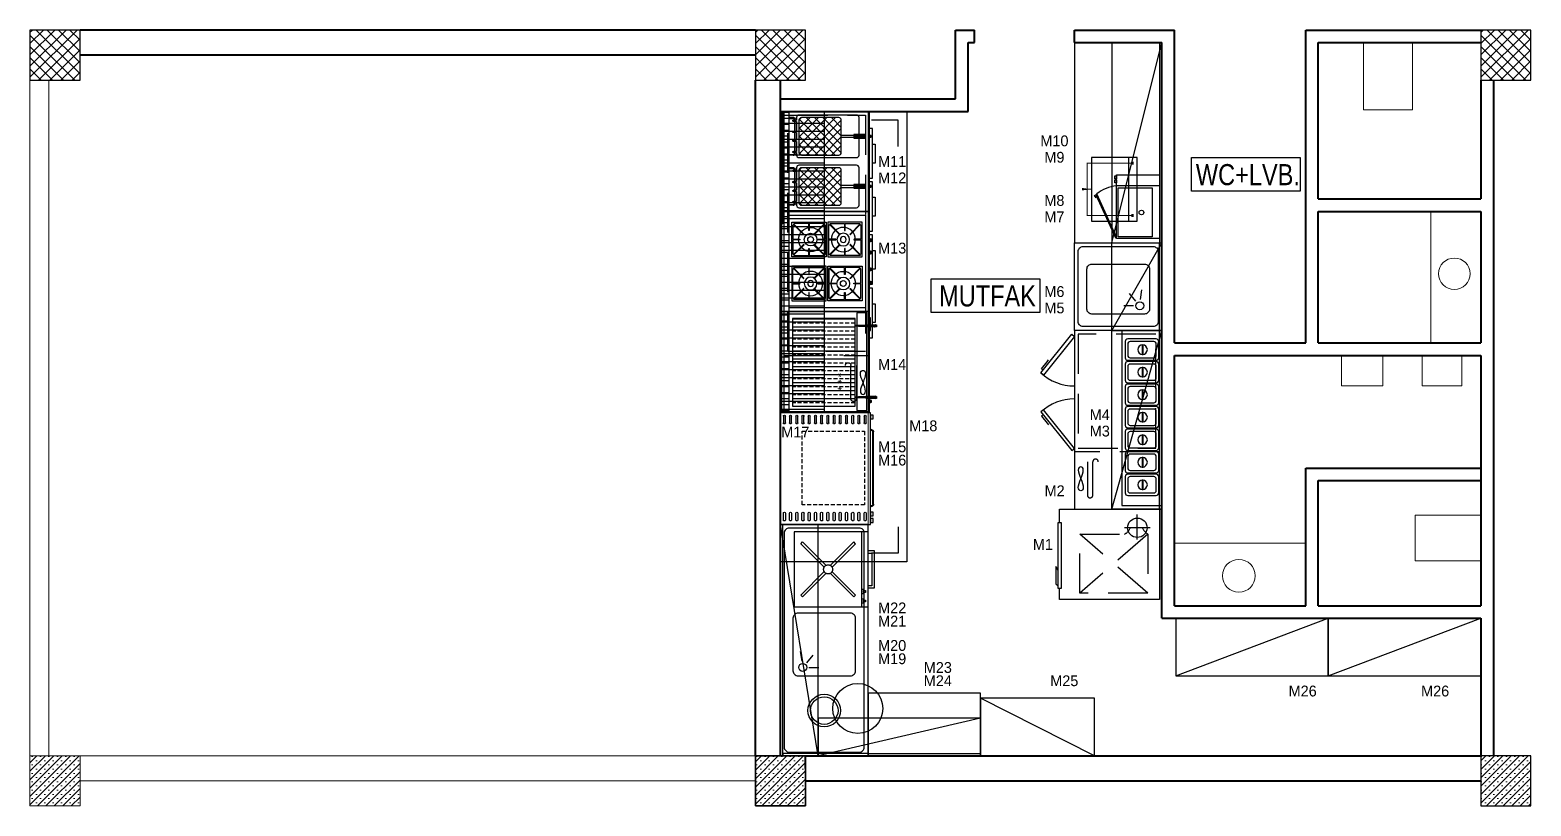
# Model space of a CAD drawing. Header units: centimetres. Extents: x 180681 to 251970, y -264496 to -145462.
# Drawn here: x 250470 to 251670, y -264496 to -263876 of the extents above; entities that cross this region are included whole.
import ezdxf
from ezdxf.enums import TextEntityAlignment as Align

# ---------------------------------------------------------------- set-up
doc = ezdxf.new("R2010")
doc.units = ezdxf.units.CM
doc.header["$LTSCALE"] = 2.5
doc.linetypes.add('DASHED', pattern=[19.05, 12.7, -6.35])
doc.linetypes.add('HIDDENX2', pattern=[19.05, 12.7, -6.35])
for name, color, linetype, lineweight in [('A-50-olcu_dis', 252, 'Continuous', 20), ('duvar', 6, 'Continuous', 40), ('kolon', 2, 'Continuous', 30), ('tarama1', 252, 'Continuous', 5)]:
    doc.layers.add(name, color=color, linetype=linetype, lineweight=lineweight)
for name, color, linetype in [('CIHAZ', 2, 'Continuous'), ('S2000-002 Çizgi', 7, 'Continuous'), ('SKTÜRK-002 Çizgi', 7, 'Continuous')]:
    doc.layers.add(name, color=color, linetype=linetype)
doc.styles.add('b-arial', font='arial.ttf', dxfattribs={"width": 0.8})
doc.styles.get("Standard").update_dxf_attribs({"font": 'calibri.ttf'})
doc.styles.add('TAKSİM', font='GOTHIC.TTF', dxfattribs={"height": 20})
pattern_1 = [(45, (168238.4793, -236329.935), (-3.36759605, 3.36759605), []), (45, (168241.847, -236329.935), (-3.36759605, 3.36759605), [0, -4.7625])]

# ---------------------------------------------------------------- blocks, each defined once
blk = doc.blocks.new('A$C01E77913')
at = {"layer": 'SKTÜRK-002 Çizgi'}
for points in [[(2, 26.8), (15, 26.8, -0.414214), (17, 24.8), (17, 2, -0.414214), (15, 0), (2, 0, -0.414214), (0, 2), (0, 24.8, -0.414214)], [(4, 24.8), (13, 24.8, -0.414214), (15, 22.8), (15, 4, -0.414214), (13, 2), (4, 2, -0.414214), (2, 4), (2, 22.8, -0.414214)]]:
    blk.add_lwpolyline(points, format="xyb", close=True, dxfattribs=at)
blk.add_lwpolyline([(4.7, 14.3), (12.2, 14.3), (12.2, 13.5), (4.7, 13.5)], close=True, dxfattribs=at)
blk.add_circle((8.5, 13.9), 3.82, dxfattribs=at)
blk = doc.blocks.new('A$C36F84142')
at = {"layer": 'SKTÜRK-002 Çizgi'}
blk.add_lwpolyline([(140, 32), (0, 32), (0, 0), (140, 0)], close=True, dxfattribs=at)
at = {"layer": 'SKTÜRK-002 Çizgi', "xscale": -1}
for p in [(23.9, 2.6), (41.9, 2.6), (59.9, 2.6), (77.9, 2.6), (95.9, 2.6), (113.9, 2.6), (131.9, 2.6)]:
    blk.add_blockref('A$C01E77913', p, dxfattribs=at)
blk = doc.blocks.new('A$C521B02A0')
at = {"layer": 'SKTÜRK-002 Çizgi'}
blk.add_line((6.6, 10), (10.6, 10), dxfattribs=at)
for points in [[(0, 64), (0, 10), (60, 10), (60, 64)], [(0, 64), (0, 5), (60, 5), (60, 64)], [(3, 10), (6.6, 10), (6.6, 8.5), (3, 8.5)], [(4, 8.5), (5.4, 8.5), (5.4, 7.1), (4, 7.1)], [(10.6, 10), (14.3, 10), (14.3, 8.5), (10.6, 8.5)], [(11.6, 8.5), (13.1, 8.5), (13.1, 7.1), (11.6, 7.1)], [(45, 0), (15, 0), (15, 5), (45, 5)], [(43, 2), (17, 2), (17, 5), (43, 5)]]:
    blk.add_lwpolyline(points, close=True, dxfattribs=at)
at = {"layer": 'SKTÜRK-002 Çizgi', "linetype": 'DASHED'}
for points in [[(8.1, 57.4), (9.5, 58.8)], [(8.1, 57.4), (26.8, 38.7)], [(9.5, 58.8), (28.2, 40.1)], [(31.9, 40.2), (50.5, 58.8)], [(33.3, 38.8), (51.9, 57.4)], [(50.5, 58.8), (51.9, 57.4)], [(26.7, 35.1), (8.1, 16.4)], [(28.1, 33.6), (9.5, 15)], [(31.8, 33.7), (50.5, 15)], [(33.2, 35.2), (51.9, 16.4)], [(9.5, 15), (8.1, 16.4)], [(50.5, 15), (51.9, 16.4)]]:
    blk.add_lwpolyline(points, dxfattribs=at)
blk.add_circle((30, 36.9), 3.63, dxfattribs=at)
blk = doc.blocks.new('A$C604B7618')
at = {"layer": 'SKTÜRK-002 Çizgi'}
blk.add_lwpolyline([(0, 30.6), (30.6, 30.6), (30.6, 0), (0, 0), (0, 30.6)], dxfattribs=at)
blk.add_lwpolyline([(15.5, 29.5), (15.5, 23.4, -0.414214), (15.3, 23.2), (15.2, 23.2, -0.414214), (15, 23.4), (15, 29.5), (2.7, 29.5, 0.668179), (2.3, 28.6), (10.8, 20.1, -0.810443), (10.4, 19.8), (1.6, 28.6, 0.668179), (1, 28.4), (1, 15.5), (7.1, 15.5, -0.414214), (7.3, 15.3), (7.3, 15.2, -0.414214), (7.1, 15), (1, 15), (1, 2.7, 0.668179), (1.9, 2.3), (10.4, 10.8, -0.810443), (10.8, 10.4), (2, 1.6, 0.668179), (2.2, 1), (15, 1), (15, 7.1, -0.414214), (15.2, 7.3), (15.3, 7.3, -0.414214), (15.5, 7.1), (15.5, 1), (27.9, 1, 0.668179), (28.3, 1.9), (19.8, 10.4, -0.810443), (20.2, 10.8), (29, 2, 0.668179), (29.5, 2.2), (29.5, 15), (23.4, 15, -0.414214), (23.2, 15.2), (23.2, 15.3, -0.414214), (23.4, 15.5), (29.5, 15.5), (29.5, 28.4, 0.668179), (29, 28.6), (20.2, 19.8, -0.810443), (19.8, 20.1), (28.3, 28.6, 0.668179), (27.9, 29.5)], format="xyb", close=True, dxfattribs=at)
for radius in [10.8, 5.66, 2.6]:
    blk.add_circle((15.3, 13.8), radius, dxfattribs=at)
blk = doc.blocks.new('A$C7A250C34')
at = {"layer": 'SKTÜRK-002 Çizgi'}
h = blk.add_hatch(dxfattribs=at)
h.set_pattern_fill('ANSI31', color=256, scale=1.5, angle=45, style=0)
h.set_pattern_definition([(90, (-2508.419, -6412.801), (-4.7625, 9e-16), [])])
h.paths.add_polyline_path([(0, 72.9), (0, 65.9), (80, 65.9), (80, 72.9)])
for points in [[(0, 2.9), (80, 2.9), (80, 72.9), (0, 72.9)], [(80, 65.9), (0, 65.9), (0, 72.9), (80, 72.9)], [(3, 4.9), (77, 4.9), (77, 65.9), (3, 65.9)], [(21.2, 2.9), (24.8, 2.9), (24.8, 1.5), (21.2, 1.5)], [(22.2, 1.5), (23.6, 1.5), (23.6, 0), (22.2, 0)], [(31, 2.9), (34.7, 2.9), (34.7, 1.5), (31, 1.5)], [(32, 1.5), (33.5, 1.5), (33.5, 0), (32, 0)], [(44.6, 2.9), (48.2, 2.9), (48.2, 1.5), (44.6, 1.5)], [(45.5, 1.5), (47, 1.5), (47, 0), (45.5, 0)], [(55.2, 2.9), (58.8, 2.9), (58.8, 1.5), (55.2, 1.5)], [(56.2, 1.5), (57.6, 1.5), (57.6, 0), (56.2, 0)]]:
    blk.add_lwpolyline(points, close=True, dxfattribs=at)
at = {"layer": 'SKTÜRK-002 Çizgi', "yscale": 0.8999999999996362}
for p, xscale, zscale in [((36.2, 36.4), -0.8999999999996362, 0.9), ((43.8, 36.4), 0.8999999999996362, 0.8999999999996362)]:
    blk.add_blockref('A$C604B7618', p, dxfattribs=dict(at, xscale=xscale, zscale=zscale))
at = {"layer": 'SKTÜRK-002 Çizgi', "yscale": 0.8999999999996362, "rotation": 180}
for p, xscale, zscale in [((36.2, 35.1), 0.8999999999996362, 0.8999999999996362), ((43.8, 35.1), -0.8999999999996362, 0.9)]:
    blk.add_blockref('A$C604B7618', p, dxfattribs=dict(at, xscale=xscale, zscale=zscale))
blk = doc.blocks.new('A$C133D40E0')
at = {"layer": 'SKTÜRK-002 Çizgi'}
h = blk.add_hatch(dxfattribs=at)
h.set_pattern_fill('ANSI31', color=256, scale=1.5, angle=45, style=0)
h.set_pattern_definition([(90, (-3291.7327, -4973.714), (-4.7625, 9e-16), [])])
h.paths.add_polyline_path([(80, 69.9), (80, 76.9), (0, 76.9), (0, 69.9)])
h = blk.add_hatch(dxfattribs=at)
h.set_pattern_fill('ANSI33', color=256, angle=45, style=0)
h.set_pattern_definition([(90, (-3291.733, -4973.714), (-6.35, 1e-15), []), (90, (-3288.558, -4970.539), (-6.35, 1e-15), [3.175, -1.5875])])
h.paths.add_polyline_path([(5.5, 67.2), (5.5, 17.2), (75.5, 17.2), (75.5, 67.2)])
h = blk.add_hatch(dxfattribs=at)
h.set_pattern_fill('ANSI32', color=256, style=0)
h.set_pattern_definition([(45, (-4249.5, -7757.06715), (-0.265165043, 0.265165043), []), (45, (-4249.32323, -7757.06715), (-0.265165043, 0.265165043), [])])
h.paths.add_polyline_path([(12.1, 7.9), (10.7, 7.9), (10.7, 6.9), (12.1, 6.9)])
h.paths.add_polyline_path([(12.1, 8.7), (11.8, 8.7), (11.8, 14.5), (11.7, 15.9), (11.1, 15.9), (11.1, 14.5), (11.1, 8.7), (10.8, 8.7), (10.7, 7.9), (12.1, 7.9)])
h.paths.add_polyline_path([(12.2, 4.9), (10.6, 4.9), (10.5, 0.8, 0.437405), (11.2, 0), (11.6, 0, 0.437405), (12.3, 0.8)])
h.paths.add_polyline_path([(12.1, 6.9), (10.7, 6.9), (10.6, 4.9), (12.2, 4.9)])
h.paths.add_polyline_path([(11.6, 17.2), (11.2, 17.2), (11.1, 15.9), (11.7, 15.9)])
h = blk.add_hatch(dxfattribs=at)
h.set_pattern_fill('ANSI32', color=256, style=0)
h.set_pattern_definition([(135, (4329.5, -7757.06715), (0.265165043, 0.265165043), []), (135, (4329.32322, -7757.06715), (0.265165043, 0.265165043), [])])
h.paths.add_polyline_path([(67.9, 7.9), (69.3, 7.9), (69.3, 6.9), (67.9, 6.9)])
h.paths.add_polyline_path([(67.9, 8.7), (68.2, 8.7), (68.2, 14.5), (68.3, 15.9), (68.9, 15.9), (68.9, 14.5), (68.9, 8.7), (69.2, 8.7), (69.3, 7.9), (67.9, 7.9)])
h.paths.add_polyline_path([(67.8, 4.9), (69.4, 4.9), (69.5, 0.8, -0.437405), (68.8, 0), (68.4, 0, -0.437405), (67.7, 0.8)])
h.paths.add_polyline_path([(67.9, 6.9), (69.3, 6.9), (69.4, 4.9), (67.8, 4.9)])
h.paths.add_polyline_path([(68.4, 17.2), (68.8, 17.2), (68.9, 15.9), (68.3, 15.9)])
for p, q in [((11.1, 14.5), (11.2, 17.2)), ((11.1, 8.7), (11.1, 14.5)), ((11.2, 17.2), (11.6, 17.2)), ((11.6, 17.2), (11.2, 17.2)), ((11.8, 14.5), (11.6, 17.2)), ((11.8, 8.7), (11.8, 14.5)), ((68.2, 14.5), (68.4, 17.2)), ((68.2, 8.7), (68.2, 14.5)), ((68.8, 17.2), (68.4, 17.2)), ((68.4, 17.2), (68.8, 17.2)), ((68.9, 14.5), (68.8, 17.2)), ((68.9, 8.7), (68.9, 14.5)), ((10.5, 0.8), (10.8, 8.7)), ((10.8, 8.7), (10.5, 0.8)), ((10.8, 8.7), (11.1, 8.7)), ((11.1, 8.7), (10.8, 8.7)), ((11.6, 0), (11.2, 0)), ((11.2, 0), (11.6, 0)), ((12.1, 8.7), (11.8, 8.7)), ((12.3, 0.8), (12.1, 8.7)), ((67.7, 0.8), (67.9, 8.7)), ((67.9, 8.7), (68.2, 8.7)), ((68.4, 0), (68.8, 0)), ((68.8, 0), (68.4, 0)), ((69.2, 8.7), (68.9, 8.7)), ((68.9, 8.7), (69.2, 8.7)), ((69.5, 0.8), (69.2, 8.7)), ((69.2, 8.7), (69.5, 0.8))]:
    blk.add_line(p, q, dxfattribs=at)
for points in [[(0, 6.9), (80, 6.9), (80, 76.9), (0, 76.9)], [(0, 76.9), (80, 76.9), (80, 69.9), (0, 69.9)], [(5.5, 67.2), (75.5, 67.2), (75.5, 17.2), (5.5, 17.2)], [(1, 15.9), (79, 15.9), (79, 7.9), (1, 7.9)], [(5, 6.9), (15, 6.9), (15, 4.9), (5, 4.9)], [(70.1, 6.9), (73.7, 6.9), (73.7, 5.4), (70.1, 5.4)], [(71, 5.4), (72.5, 5.4), (72.5, 4), (71, 4)]]:
    blk.add_lwpolyline(points, close=True, dxfattribs=at)
for centre, start, end in [((11.2, 0.7), 175.5008, 270), ((11.2, 0.7), 175.5008, 270), ((11.6, 0.7), 270, 4.4992), ((68.4, 0.7), 175.5008, 270), ((68.8, 0.7), 270, 4.4992), ((68.8, 0.7), 270, 4.4992)]:
    blk.add_arc(centre, 0.706, start, end, dxfattribs=at)
blk = doc.blocks.new('A$C063E11E5')
at = {"layer": 'SKTÜRK-002 Çizgi'}
h = blk.add_hatch(dxfattribs=at)
h.set_pattern_fill('ANSI31', color=256, scale=1.5, angle=45, style=0)
h.set_pattern_definition([(90, (-3458.603, -4993.7387), (-4.7625, 9e-16), [])])
h.paths.add_polyline_path([(0, 72.6), (0, 65.6), (80, 65.6), (80, 72.6)])
h = blk.add_hatch(color=256, dxfattribs=at)
h.paths.add_polyline_path([(35, 61.8), (35, 62.4), (35, 65.6), (34.4, 65.6), (34.4, 62.4, -0.414214), (33.4, 61.4), (33, 61.4), (33, 60.8), (34, 60.8, 0.414214)])
h.paths.add_polyline_path([(32, 61.4), (24, 61.4), (24, 60.8), (32, 60.8)])
h.paths.add_polyline_path([(23, 61.4), (17, 61.4), (17, 60.8), (23, 60.8)])
h.paths.add_polyline_path([(16, 61.4), (8, 61.4), (8, 60.8), (16, 60.8)])
h.paths.add_polyline_path([(5.6, 62.4), (5.6, 65.6), (5, 65.6), (5, 61.8, 0.414214), (6, 60.8), (6.6, 60.8), (7, 60.8), (7, 61.4), (6.6, 61.4, -0.414214)])
h = blk.add_hatch(color=256, dxfattribs=at)
h.paths.add_polyline_path([(75, 61.8), (75, 62.4), (75, 65.6), (74.4, 65.6), (74.4, 62.4, -0.414214), (73.4, 61.4), (73, 61.4), (73, 60.8), (74, 60.8, 0.414214)])
h.paths.add_polyline_path([(72, 61.4), (64, 61.4), (64, 60.8), (72, 60.8)])
h.paths.add_polyline_path([(63, 61.4), (57, 61.4), (57, 60.8), (63, 60.8)])
h.paths.add_polyline_path([(56, 61.4), (48, 61.4), (48, 60.8), (56, 60.8)])
h.paths.add_polyline_path([(45.6, 62.4), (45.6, 65.6), (45, 65.6), (45, 61.8, 0.414214), (46, 60.8), (46.6, 60.8), (47, 60.8), (47, 61.4), (46.6, 61.4, -0.414214)])
h = blk.add_hatch(dxfattribs=at)
h.set_pattern_fill('ANSI37', color=256, scale=1.5, style=0)
h.set_pattern_definition([(45, (-3527.4763, -4981.5224), (-3.367596, 3.367596), []), (135, (-3527.4763, -4981.5224), (-3.367596, -3.367596), [])])
h.paths.add_polyline_path([(35, 55.8, 0.414214), (33, 57.8), (7, 57.8, 0.414214), (5, 55.8), (5, 26, 0.414214), (7, 24), (33, 24, 0.414214), (35, 26)])
h = blk.add_hatch(dxfattribs=at)
h.set_pattern_fill('ANSI37', color=256, scale=1.5, style=0)
h.set_pattern_definition([(45, (-3487.4763, -4981.5224), (-3.367596, 3.367596), []), (135, (-3487.4763, -4981.5224), (-3.367596, -3.367596), [])])
h.paths.add_polyline_path([(75, 55.8, 0.414214), (73, 57.8), (47, 57.8, 0.414214), (45, 55.8), (45, 26, 0.414214), (47, 24), (73, 24, 0.414214), (75, 26)])
for points in [[(18.5, 14), (21.5, 14), (21.5, 4.8), (18.5, 4.8)], [(58.5, 14), (61.5, 14), (61.5, 4.8), (58.5, 4.8)]]:
    blk.add_hatch(color=256, dxfattribs=at).paths.add_polyline_path(points)
for p, q in [((5, 61.8), (5, 65.6)), ((5, 65.6), (5.6, 65.6)), ((5.6, 65.6), (5.6, 62.4)), ((6.6, 60.8), (6, 60.8)), ((6.6, 61.4), (7, 61.4)), ((7, 60.8), (6.6, 60.8)), ((7, 59.8), (7, 62.3)), ((8, 59.8), (8, 62.3)), ((8, 61.4), (16, 61.4)), ((16, 60.8), (8, 60.8)), ((16, 59.8), (16, 62.3)), ((17, 59.8), (17, 62.3)), ((17, 61.4), (23, 61.4)), ((23, 60.8), (17, 60.8)), ((23, 59.8), (23, 62.3)), ((24, 59.8), (24, 62.3)), ((24, 61.4), (32, 61.4)), ((32, 60.8), (24, 60.8)), ((32, 59.8), (32, 62.3)), ((33, 59.8), (33, 62.3)), ((33, 61.4), (33.4, 61.4)), ((34, 60.8), (33, 60.8)), ((34.4, 65.6), (34.4, 62.4)), ((35, 65.6), (34.4, 65.6)), ((35, 62.4), (35, 65.6)), ((35, 62.4), (35, 61.8)), ((45, 65.6), (45.6, 65.6)), ((45, 61.8), (45, 65.6)), ((45.6, 65.6), (45.6, 62.4)), ((46.6, 60.8), (46, 60.8)), ((46.6, 61.4), (47, 61.4)), ((47, 60.8), (46.6, 60.8)), ((47, 59.8), (47, 62.3)), ((48, 59.8), (48, 62.3)), ((48, 61.4), (56, 61.4)), ((56, 60.8), (48, 60.8)), ((56, 59.8), (56, 62.3)), ((57, 59.8), (57, 62.3)), ((57, 61.4), (63, 61.4)), ((63, 60.8), (57, 60.8)), ((63, 59.8), (63, 62.3)), ((64, 59.8), (64, 62.3)), ((64, 61.4), (72, 61.4)), ((72, 60.8), (64, 60.8)), ((72, 59.8), (72, 62.3)), ((73, 59.8), (73, 62.3)), ((73, 61.4), (73.4, 61.4)), ((74, 60.8), (73, 60.8)), ((75, 65.6), (74.4, 65.6)), ((74.4, 65.6), (74.4, 62.4)), ((75, 62.4), (75, 65.6)), ((75, 62.4), (75, 61.8))]:
    blk.add_line(p, q, dxfattribs=at)
for points in [[(0, 72.6), (80, 72.6), (80, 65.6), (0, 65.6)], [(0, 2.6), (80, 2.6), (80, 72.6), (0, 72.6)], [(19, 24), (19, 14), (21, 14), (21, 24)], [(59, 24), (59, 14), (61, 14), (61, 24)], [(18.5, 14), (21.5, 14), (21.5, 4.8), (18.5, 4.8)], [(58.5, 14), (61.5, 14), (61.5, 4.8), (58.5, 4.8)], [(18.4, 2.6), (21.6, 2.6), (21.6, 1.3), (18.4, 1.3)], [(19.3, 1.3), (20.7, 1.3), (20.7, 0), (19.3, 0)], [(58.4, 2.6), (61.6, 2.6), (61.6, 1.3), (58.4, 1.3)], [(59.3, 1.3), (60.7, 1.3), (60.7, 0), (59.3, 0)]]:
    blk.add_lwpolyline(points, close=True, dxfattribs=at)
for points in [[(29, 9.8), (5, 9.8, -0.414214), (3, 11.8), (3, 57.8, -0.414214), (5, 59.8), (7, 59.8)], [(33, 59.8), (35, 59.8, -0.414214), (37, 57.8), (37, 11.8, -0.414214), (35, 9.8), (29, 9.8)], [(69, 9.8), (45, 9.8, -0.414214), (43, 11.8), (43, 57.8, -0.414214), (45, 59.8), (47, 59.8)], [(73, 59.8), (75, 59.8, -0.414214), (77, 57.8), (77, 11.8, -0.414214), (75, 9.8), (69, 9.8)]]:
    blk.add_lwpolyline(points, format="xyb", dxfattribs=at)
for points in [[(7, 57.8), (33, 57.8, -0.414214), (35, 55.8), (35, 26, -0.414214), (33, 24), (7, 24, -0.414214), (5, 26), (5, 55.8, -0.414214)], [(47, 57.8), (73, 57.8, -0.414214), (75, 55.8), (75, 26, -0.414214), (73, 24), (47, 24, -0.414214), (45, 26), (45, 55.8, -0.414214)]]:
    blk.add_lwpolyline(points, format="xyb", close=True, dxfattribs=at)
for points in [[(8, 59.8), (16, 59.8)], [(17, 59.8), (23, 59.8)], [(24, 59.8), (32, 59.8)], [(48, 59.8), (56, 59.8)], [(57, 59.8), (63, 59.8)], [(64, 59.8), (72, 59.8)]]:
    blk.add_lwpolyline(points, dxfattribs=at)
for centre, radius, start, end in [((6, 61.8), 1, 180, 270), ((6.6, 62.4), 1, 180, 270), ((7.5, 62.3), 0.5, 0, 180), ((16.5, 62.3), 0.5, 0, 180), ((23.5, 62.3), 0.5, 0, 180), ((32.5, 62.3), 0.5, 0, 180), ((33.4, 62.4), 1, 270, 0), ((34, 61.8), 1, 270, 0), ((46, 61.8), 1, 180, 270), ((46.6, 62.4), 1, 180, 270), ((47.5, 62.3), 0.5, 0, 180), ((56.5, 62.3), 0.5, 0, 180), ((63.5, 62.3), 0.5, 0, 180), ((72.5, 62.3), 0.5, 0, 180), ((73.4, 62.4), 1, 270, 0), ((74, 61.8), 1, 270, 0)]:
    blk.add_arc(centre, radius, start, end, dxfattribs=at)
blk = doc.blocks.new('A$C734D7A9C')
at = {"layer": 'CIHAZ', "color": 1}
for p, q in [((14.7, 75.3), (14.7, 54.8)), ((24.1, 65.1), (4, 65.1))]:
    blk.add_line(p, q, dxfattribs=at)
at = {"layer": 'CIHAZ', "color": 5, "linetype": 'DASHED'}
for p, q in [((67, 73.5), (19.8, 19.1)), ((19.8, 73.5), (67, 19.1))]:
    blk.add_line(p, q, dxfattribs=at)
at = {"layer": 'CIHAZ', "color": 5}
for points in [[(63.2, 1.8), (10.4, 1.8), (10.4, 4.3), (63.2, 4.3)], [(61.2, 1.8), (48.6, 1.8), (45.6, 0), (59.6, 0)]]:
    blk.add_lwpolyline(points, close=True, dxfattribs=at)
at = {"layer": 'CIHAZ', "color": 1}
blk.add_circle((14.7, 65.1), 7.76, dxfattribs=at)
at = {"layer": 'SKTÜRK-002 Çizgi', "linetype": 'DASHED'}
for p, q in [((19.8, 73.5), (67, 73.5)), ((67, 73.5), (67, 19.1)), ((19.8, 19.1), (19.8, 54.9)), ((67, 19.1), (19.8, 19.1))]:
    blk.add_line(p, q, dxfattribs=at)
at = {"layer": 'SKTÜRK-002 Çizgi'}
blk.add_lwpolyline([(10.4, 2.8), (0, 2.8), (0, 82.8), (72, 82.8), (72, 2.8), (63.2, 2.8)], dxfattribs=at)
at = {"layer": 'SKTÜRK-002 Çizgi', "linetype": 'DASHED'}
for centre, radius, start, end in [((11.6, 78.1), 9.4, 291.2079, 330.9566), ((11, 49.9), 10.2, 29.6907, 66.7752)]:
    blk.add_arc(centre, radius, start, end, dxfattribs=at)
blk = doc.blocks.new('A$C644E37B9')
at = {"layer": 'SKTÜRK-002 Çizgi'}
blk.add_line((143, 94.8), (0, 94.8), dxfattribs=at)
for points in [[(143, 26.8), (143, 96.8), (0, 96.8), (0, 26.8)], [(34, 0), (3.1, 24.8), (4.8, 26.8), (35.7, 2.1)], [(65.2, 0), (96.1, 24.8), (94.4, 26.8), (63.5, 2.1)]]:
    blk.add_lwpolyline(points, close=True, dxfattribs=at)
at = {"layer": 'SKTÜRK-002 Çizgi', "linetype": 'DASHED'}
blk.add_lwpolyline([(94, 91.8), (3, 91.8), (3, 29.8), (94, 29.8)], close=True, dxfattribs=at)
blk.add_lwpolyline([(97, 94.8), (97, 26.8)], dxfattribs=at)
for points in [[(131.7, 41.5), (105, 41.5, -1), (105, 45.9)], [(105, 37.2), (131.7, 37.2, 1), (131.7, 41.5)]]:
    blk.add_lwpolyline(points, format="xyb", dxfattribs=at)
at = {"layer": 'SKTÜRK-002 Çizgi', "linetype": 'DASHED', "ltscale": 0.1}
blk.add_lwpolyline([(125.6, 29.9), (124.1, 30), (122.4, 30.5), (120.5, 31.1), (118.6, 31.9), (116.6, 32.6), (114.8, 33.2), (113.1, 33.7), (111.6, 33.9), (110.5, 33.7), (109.7, 33.2), (109.2, 32.6), (109, 31.9), (109.2, 31.1), (109.7, 30.5), (110.5, 30), (111.6, 29.9), (113.1, 30), (114.8, 30.5), (116.6, 31.1), (118.6, 31.9), (120.5, 32.6), (122.4, 33.2), (124.1, 33.7), (125.6, 33.9), (126.7, 33.7), (127.5, 33.2), (128, 32.6), (128.2, 31.9), (128, 31.1), (127.5, 30.5), (126.7, 30)], close=True, dxfattribs=at)
at = {"layer": 'SKTÜRK-002 Çizgi'}
for points in [[(31.8, 1.8), (30.7, 0.5), (25.1, 5), (23.6, 6.2)], [(67.5, 1.8), (68.5, 0.5), (74.2, 5), (75.6, 6.2)]]:
    blk.add_lwpolyline(points, dxfattribs=at)
for centre, start, end in [((4.8, 26.8), 317.4568, 0), ((94.4, 26.8), 180, 222.5432)]:
    blk.add_arc(centre, 39.6, start, end, dxfattribs=at)
blk = doc.blocks.new('A$C25204A26')
at = {"layer": 'SKTÜRK-002 Çizgi'}
for points in [[(0, 74.4), (89, 74.4), (89, 2.4), (0, 2.4)], [(1.7, 2.4), (4.7, 2.4), (4.7, 0.4), (1.7, 0.4)], [(79.2, 2.4), (82.3, 2.4), (82.3, 0.4), (79.2, 0.4)], [(84.4, 2.4), (87.5, 2.4), (87.5, 0.4), (84.4, 0.4)]]:
    blk.add_lwpolyline(points, close=True, dxfattribs=at)
for points in [[(2.5, 72.1), (8, 72.1)], [(85.5, 72.1), (80, 72.1)], [(8, 70.5), (2.5, 70.5)], [(2.5, 67.1), (8, 67.1)], [(8, 65.5), (2.5, 65.5)], [(2.5, 62.2), (8, 62.2)], [(8, 60.5), (2.5, 60.5)], [(80, 70.5), (85.5, 70.5)], [(85.5, 67.1), (80, 67.1)], [(80, 65.5), (85.5, 65.5)], [(85.5, 62.2), (80, 62.2)], [(80, 60.5), (85.5, 60.5)], [(2.5, 57.2), (8, 57.2)], [(8, 55.6), (2.5, 55.6)], [(2.5, 52.2), (8, 52.2)], [(8, 50.6), (2.5, 50.6)], [(85.5, 57.2), (80, 57.2)], [(80, 55.6), (85.5, 55.6)], [(85.5, 52.2), (80, 52.2)], [(80, 50.6), (85.5, 50.6)], [(2.5, 47.3), (8, 47.3)], [(8, 45.6), (2.5, 45.6)], [(2.5, 42.3), (8, 42.3)], [(8, 40.7), (2.5, 40.7)], [(2.5, 37.3), (8, 37.3)], [(85.5, 47.3), (80, 47.3)], [(80, 45.6), (85.5, 45.6)], [(85.5, 42.3), (80, 42.3)], [(80, 40.7), (85.5, 40.7)], [(85.5, 37.3), (80, 37.3)], [(8, 35.7), (2.5, 35.7)], [(2.5, 32.4), (8, 32.4)], [(8, 30.7), (2.5, 30.7)], [(2.5, 27.4), (8, 27.4)], [(8, 25.8), (2.5, 25.8)], [(80, 35.7), (85.5, 35.7)], [(85.5, 32.4), (80, 32.4)], [(80, 30.7), (85.5, 30.7)], [(85.5, 27.4), (80, 27.4)], [(80, 25.8), (85.5, 25.8)], [(2.5, 22.4), (8, 22.4)], [(8, 20.8), (2.5, 20.8)], [(2.5, 17.5), (8, 17.5)], [(8, 15.8), (2.5, 15.8)], [(2.5, 12.5), (8, 12.5)], [(85.5, 22.4), (80, 22.4)], [(80, 20.8), (85.5, 20.8)], [(85.5, 17.5), (80, 17.5)], [(80, 15.8), (85.5, 15.8)], [(85.5, 12.5), (80, 12.5)], [(8, 10.9), (2.5, 10.9)], [(2.5, 7.5), (8, 7.5)], [(8, 5.9), (2.5, 5.9)], [(80, 10.9), (85.5, 10.9)], [(85.5, 7.5), (80, 7.5)], [(80, 5.9), (85.5, 5.9)]]:
    blk.add_lwpolyline(points, dxfattribs=at)
at = {"layer": 'SKTÜRK-002 Çizgi', "linetype": 'DASHED', "ltscale": 0.1}
blk.add_lwpolyline([(14.5, 7.1), (73.5, 7.1), (73.5, 57.1), (14.5, 57.1)], close=True, dxfattribs=at)
at = {"layer": 'SKTÜRK-002 Çizgi', "linetype": 'HIDDENX2', "ltscale": 10}
for points in [[(74.3, 2.4), (74.8, 2.4), (74.8, 2, -0.414214), (72.8, 0), (15.2, 0, -0.414214), (13.2, 2), (13.2, 2.4), (13.8, 2.4)], [(74.3, 2.4, -0.472507), (72.8, 0.5), (15.2, 0.5, -0.472507), (13.8, 2.4)]]:
    blk.add_lwpolyline(points, format="xyb", dxfattribs=at)
at = {"layer": 'SKTÜRK-002 Çizgi'}
for centre, start, end in [((2.5, 71.3), 90, 270), ((8, 71.3), 270, 90), ((80, 71.3), 90, 270), ((85.5, 71.3), 270, 90), ((2.5, 66.3), 90, 270), ((2.5, 61.3), 90, 270), ((8, 66.3), 270, 90), ((8, 61.3), 270, 90), ((80, 66.3), 90, 270), ((80, 61.3), 90, 270), ((85.5, 66.3), 270, 90), ((85.5, 61.3), 270, 90), ((2.5, 56.4), 90, 270), ((2.5, 51.4), 90, 270), ((8, 56.4), 270, 90), ((8, 51.4), 270, 90), ((80, 56.4), 90, 270), ((80, 51.4), 90, 270), ((85.5, 56.4), 270, 90), ((85.5, 51.4), 270, 90), ((2.5, 46.4), 90, 270), ((2.5, 41.5), 90, 270), ((2.5, 36.5), 90, 270), ((8, 46.4), 270, 90), ((8, 41.5), 270, 90), ((8, 36.5), 270, 90), ((80, 46.4), 90, 270), ((80, 41.5), 90, 270), ((80, 36.5), 90, 270), ((85.5, 46.4), 270, 90), ((85.5, 41.5), 270, 90), ((85.5, 36.5), 270, 90), ((2.5, 31.5), 90, 270), ((2.5, 26.6), 90, 270), ((8, 31.5), 270, 90), ((8, 26.6), 270, 90), ((80, 31.5), 90, 270), ((80, 26.6), 90, 270), ((85.5, 31.5), 270, 90), ((85.5, 26.6), 270, 90), ((2.5, 21.6), 90, 270), ((2.5, 16.6), 90, 270), ((2.5, 11.7), 90, 270), ((8, 21.6), 270, 90), ((8, 16.6), 270, 90), ((8, 11.7), 270, 90), ((80, 21.6), 90, 270), ((80, 16.6), 90, 270), ((80, 11.7), 90, 270), ((85.5, 21.6), 270, 90), ((85.5, 16.6), 270, 90), ((85.5, 11.7), 270, 90), ((2.5, 6.7), 90, 270), ((8, 6.7), 270, 90), ((80, 6.7), 90, 270), ((85.5, 6.7), 270, 90)]:
    blk.add_arc(centre, 0.814, start, end, dxfattribs=at)
blk = doc.blocks.new('A$C6D833309')
at = {"layer": 'SKTÜRK-002 Çizgi'}
blk.add_line((240, 72.6), (0, 72.6), dxfattribs=at)
for points in [[(240, 4.6), (240, 74.6), (0, 74.6), (0, 4.6)], [(53.4, 2), (13.8, 2), (13.8, 4.6), (53.4, 4.6)], [(41.3, 2), (26.3, 2), (26.3, 0), (41.3, 0)], [(95.8, 2), (56.2, 2), (56.2, 4.6), (95.8, 4.6)], [(83.7, 2), (68.7, 2), (68.7, 0), (83.7, 0)], [(138.2, 2), (98.6, 2), (98.6, 4.6), (138.2, 4.6)], [(126.1, 2), (111.2, 2), (111.2, 0), (126.1, 0)], [(180.9, 2), (141.3, 2), (141.3, 4.6), (180.9, 4.6)], [(168.7, 2), (153.8, 2), (153.8, 0), (168.7, 0)]]:
    blk.add_lwpolyline(points, close=True, dxfattribs=at)
at = {"layer": 'SKTÜRK-002 Çizgi', "linetype": 'DASHED'}
blk.add_lwpolyline([(195, 72.6), (195, 4.6)], dxfattribs=at)
blk.add_lwpolyline([(192, 69.6), (3, 69.6), (3, 7.6), (192, 7.6)], close=True, dxfattribs=at)
for points in [[(229.7, 19.3), (203, 19.3, -1), (203, 23.6)], [(203, 14.9), (229.7, 14.9, 1), (229.7, 19.3)]]:
    blk.add_lwpolyline(points, format="xyb", dxfattribs=at)
at = {"layer": 'SKTÜRK-002 Çizgi', "linetype": 'DASHED', "ltscale": 0.1}
blk.add_lwpolyline([(223.6, 7.6), (222.1, 7.8), (220.4, 8.2), (218.5, 8.9), (216.6, 9.6), (214.6, 10.4), (212.8, 11), (211.1, 11.5), (209.6, 11.6), (208.5, 11.5), (207.7, 11), (207.2, 10.4), (207, 9.6), (207.2, 8.9), (207.7, 8.2), (208.5, 7.8), (209.6, 7.6), (211.1, 7.8), (212.8, 8.2), (214.6, 8.9), (216.6, 9.6), (218.5, 10.4), (220.4, 11), (222.1, 11.5), (223.6, 11.6), (224.7, 11.5), (225.5, 11), (226, 10.4), (226.2, 9.6), (226, 8.9), (225.5, 8.2), (224.7, 7.8)], close=True, dxfattribs=at)
at = {"layer": 'SKTÜRK-002 Çizgi'}
blk.add_text('***', height=6.76, dxfattribs=at).set_placement((208.2, 22.3))
blk = doc.blocks.new('A$C3D735FFB')
at = {"layer": 'S2000-002 Çizgi'}
blk.add_lwpolyline([(0, 7.6), (51, 7.6), (51, 44), (0, 44)], close=True, dxfattribs=at)
blk.add_lwpolyline([(51, 37.5), (0, 37.5)], dxfattribs=at)
for points, const_width in [([(3.5, 40.4), (5.8, 40.4)], 2), ([(4.6, 40), (4.6, 4.1), (25.5, 4.1)], 1), ([(46.4, 40), (46.4, 4.1), (25.5, 4.1)], 1), ([(47.5, 40.4), (45.2, 40.4)], 2)]:
    blk.add_lwpolyline(points, dxfattribs=dict(at, const_width=const_width))
blk.add_lwpolyline([(25.4, 7.5, 1, 1, 0), (25.4, 3.7, 1, 2, 0), (25.4, 0, 2, 2, 0)], format="xyseb", dxfattribs=at)
blk = doc.blocks.new('A$C5ACE57BF')
at = {"layer": 'S2000-002 Çizgi', "linetype": 'DASHED', "ltscale": 10}
blk.add_line((9, 51.9), (9, 17.5), dxfattribs=at)
at = {"layer": 'S2000-002 Çizgi'}
for points in [[(0, 51.9), (51, 51.9), (51, 17.5), (0, 17.5)], [(0.9, 17.5), (3.2, 17.5), (3.2, 16.3), (0.9, 16.3)], [(4.2, 17.5), (6.4, 17.5), (6.4, 16.3), (4.2, 16.3)], [(16, 1.1), (50.5, 16.7), (50, 17.5), (15.4, 1.9)], [(16, 1.1), (17.9, 2.4), (18.6, 1.3), (16.7, 0)]]:
    blk.add_lwpolyline(points, close=True, dxfattribs=at)
at = {"layer": 'S2000-002 Çizgi', "linetype": 'DASHED', "ltscale": 10}
blk.add_lwpolyline([(10.4, 46.1), (49.6, 46.1), (49.6, 19), (10.4, 19)], close=True, dxfattribs=at)
at = {"layer": 'S2000-002 Çizgi'}
blk.add_circle((30.2, 37.5), 1.85, dxfattribs=at)
blk.add_arc((36.1, 19.5), 27.2, 184.2771, 220.3659, dxfattribs=at)

msp = doc.modelspace()

# ---------------------------------------------------------------- hatches: boundary and pattern name
h = msp.add_hatch()
h.set_pattern_fill('ANSI31', color=256, scale=2, angle=315)
h.set_pattern_definition([(0, (148.589, -69.427), (1e-15, 6.35), [])])
h.paths.add_polyline_path([(251105.1, -264180.6), (251070.1, -264180.6), (251070.1, -263940.6), (251105.1, -263940.6)])
at = {"layer": 'A-50-olcu_dis'}
h = msp.add_hatch(dxfattribs=at)
h.set_pattern_fill('SACNCR,_O', color=256, scale=2)
h.set_pattern_definition(pattern_1)
h.paths.add_polyline_path([(250470.1, -264455.6), (250470.1, -264495.6), (250510.1, -264495.6), (250510.1, -264455.6)])
at = {"layer": 'tarama1'}
h = msp.add_hatch(dxfattribs=at)
h.set_pattern_fill('ANSI37', color=256, scale=2)
h.set_pattern_definition([(45, (210107.229, -275835.813), (-4.4901281, 4.4901281), []), (135, (210107.229, -275835.813), (-4.4901281, -4.4901281), [])])
h.paths.add_polyline_path([(250470.1, -263875.6), (250470.1, -263915.6), (250510.1, -263915.6), (250510.1, -263875.6)])
h = msp.add_hatch(dxfattribs=at)
h.set_pattern_fill('ANSI37', color=256, scale=2)
h.set_pattern_definition([(45, (210687.229, -275835.813), (-4.4901281, 4.4901281), []), (135, (210687.229, -275835.813), (-4.4901281, -4.4901281), [])])
h.paths.add_polyline_path([(251050.1, -263875.6), (251050.1, -263915.6), (251090.1, -263915.6), (251090.1, -263875.6)])
h = msp.add_hatch(dxfattribs=at)
h.set_pattern_fill('ANSI37', color=256, scale=2)
h.set_pattern_definition([(45, (211267.229, -275835.813), (-4.4901281, 4.4901281), []), (135, (211267.229, -275835.813), (-4.4901281, -4.4901281), [])])
h.paths.add_polyline_path([(251630.1, -263875.6), (251630.1, -263915.6), (251670.1, -263915.6), (251670.1, -263875.6)])
h = msp.add_hatch(dxfattribs=at)
h.set_pattern_fill('SACNCR,_O', color=256, scale=2)
h.set_pattern_definition(pattern_1)
h.paths.add_polyline_path([(251090.1, -264495.6), (251090.1, -264455.6), (251050.1, -264455.6), (251050.1, -264495.6)])
h = msp.add_hatch(dxfattribs=at)
h.set_pattern_fill('SACNCR,_O', color=256, scale=2)
h.set_pattern_definition(pattern_1)
h.paths.add_polyline_path([(251630.1, -264455.6), (251630.1, -264495.6), (251670.1, -264495.6), (251670.1, -264455.6)])

# ---------------------------------------------------------------- linework, layer by layer
for p, q in [((251335.1, -264045.6), (251375.1, -263885.6)), ((251335.1, -264115.6), (251375.1, -264045.6)), ((251335.1, -264258.6), (251375.1, -264115.6)), ((251100.1, -264455.6), (251070.1, -264270.6)), ((251386.1, -264391.6), (251508.1, -264345.6)), ((251508.1, -264391.6), (251630.1, -264345.6)), ((251321.1, -264455.6), (251230.1, -264409.6)), ((251230.1, -264425.6), (251100.1, -264455.6))]:
    msp.add_line(p, q)
for points in [[(251305.1, -264045.6), (251375.1, -264045.6), (251375.1, -263885.6), (251305.1, -263885.6)], [(251375.1, -263885.6), (251335.1, -263885.6), (251335.1, -264045.6), (251375.1, -264045.6)], [(251373.1, -264045.6), (251375.1, -264045.6), (251375.1, -263885.6), (251373.1, -263885.6)], [(251070.1, -263940.6), (251171.1, -263940.6), (251171.1, -264300.6), (251070.1, -264300.6)], [(251070.1, -263940.6), (251105.1, -263940.6), (251105.1, -264180.6), (251070.1, -264180.6)], [(251335.1, -264045.6), (251375.1, -264045.6), (251375.1, -264115.6), (251335.1, -264115.6)], [(251335.1, -264115.6), (251375.1, -264115.6), (251375.1, -264258.6), (251335.1, -264258.6)], [(251070.1, -264455.6), (251100.1, -264455.6), (251100.1, -264270.6), (251070.1, -264270.6)], [(251386.1, -264391.6), (251508.1, -264391.6), (251508.1, -264345.6), (251386.1, -264345.6)], [(251508.1, -264391.6), (251630.1, -264391.6), (251630.1, -264345.6), (251508.1, -264345.6)], [(251140.1, -264455.6), (251230.1, -264455.6), (251230.1, -264405.6), (251140.1, -264405.6)], [(251321.1, -264455.6), (251321.1, -264409.6), (251230.1, -264409.6), (251230.1, -264455.6)], [(251100.1, -264455.6), (251230.1, -264455.6), (251230.1, -264425.6), (251100.1, -264425.6)], [(251140.1, -264453.6), (251072.1, -264453.6), (251072.1, -264455.6), (251140.1, -264455.6)], [(251140.1, -264453.6), (251230.1, -264453.6), (251230.1, -264455.6), (251140.1, -264455.6)]]:
    msp.add_lwpolyline(points, close=True)
for points in [[(251164.1, -263968.7), (251164.1, -263947.6), (251143, -263947.6)], [(251164.1, -264272.6), (251164.1, -264293.6), (251143, -264293.6)]]:
    msp.add_lwpolyline(points)
at = {"layer": 'A-50-olcu_dis'}
for p, q in [((250470.1, -263915.6), (250470.1, -264455.6)), ((250485.1, -263915.6), (250485.1, -264455.6)), ((251590.1, -264125.6), (251590.1, -264020.6)), ((251490.1, -264285.6), (251385.1, -264285.6)), ((250510.1, -264455.6), (250470.1, -264455.6)), ((250470.1, -264455.6), (250470.1, -264495.6)), ((250510.1, -264455.6), (250470.1, -264455.6)), ((250510.1, -264495.6), (250510.1, -264455.6)), ((250510.1, -264455.6), (251050.1, -264455.6)), ((250510.1, -264475.6), (251050.1, -264475.6)), ((250470.1, -264495.6), (250510.1, -264495.6))]:
    msp.add_line(p, q, dxfattribs=at)
for points in [[(251536.3, -263885.6), (251575.5, -263885.6), (251575.5, -263939.3), (251536.3, -263939.3)], [(251072.1, -264030.6), (251070.1, -264030.6), (251070.1, -263940.6), (251072.1, -263940.6)], [(251518.7, -264135.6), (251551.7, -264135.6), (251551.7, -264159.9), (251518.7, -264159.9)], [(251583.1, -264135.6), (251614.8, -264135.6), (251614.8, -264159.9), (251583.1, -264159.9)], [(251070.1, -264180.6), (251140.1, -264180.6), (251140.1, -264270.6), (251070.1, -264270.6)], [(251630.1, -264263.3), (251577.6, -264263.3), (251577.6, -264299.7), (251630.1, -264299.7)]]:
    msp.add_lwpolyline(points, close=True, dxfattribs=at)
for centre, radius in [((251608.8, -264070.4), 12.6), ((251436.6, -264311.7), 13.1)]:
    msp.add_circle(centre, radius, dxfattribs=at)
at = {"layer": 'duvar'}
for p, q in [((251050.1, -263875.6), (250510.1, -263875.6)), ((251210.1, -263875.6), (251225.1, -263875.6)), ((251210.1, -263930.6), (251210.1, -263875.6)), ((251225.1, -263885.6), (251225.1, -263875.6)), ((251305.1, -263885.6), (251305.1, -263875.6)), ((251305.1, -263875.6), (251385.1, -263875.6)), ((251385.1, -264125.6), (251385.1, -263875.6)), ((251490.1, -263875.6), (251630.1, -263875.6)), ((251490.1, -264125.6), (251490.1, -263875.6)), ((251220.1, -263885.6), (251225.1, -263885.6)), ((251220.1, -263940.6), (251220.1, -263885.6)), ((251305.1, -263885.6), (251375.1, -263885.6)), ((251375.1, -264345.6), (251375.1, -263885.6)), ((251500.1, -263885.6), (251630.1, -263885.6)), ((251500.1, -264010.6), (251500.1, -263885.6)), ((251050.1, -263895.6), (250510.1, -263895.6)), ((251050.1, -264455.6), (251050.1, -263915.6)), ((251070.1, -264455.6), (251070.1, -263915.6)), ((251630.1, -263915.6), (251630.1, -264010.6)), ((251640.1, -263915.6), (251640.1, -264455.6)), ((251070.1, -263930.6), (251210.1, -263930.6)), ((251070.1, -263940.6), (251220.1, -263940.6)), ((251500.1, -264010.6), (251630.1, -264010.6)), ((251500.1, -264020.6), (251630.1, -264020.6)), ((251500.1, -264125.6), (251500.1, -264020.6)), ((251630.1, -264020.6), (251630.1, -264125.6)), ((251385.1, -264125.6), (251490.1, -264125.6)), ((251500.1, -264125.6), (251630.1, -264125.6)), ((251385.1, -264135.6), (251630.1, -264135.6)), ((251385.1, -264335.6), (251385.1, -264135.6)), ((251630.1, -264135.6), (251630.1, -264335.6)), ((251490.1, -264225.6), (251630.1, -264225.6)), ((251490.1, -264335.6), (251490.1, -264225.6)), ((251500.1, -264235.6), (251630.1, -264235.6)), ((251500.1, -264335.6), (251500.1, -264235.6)), ((251385.1, -264335.6), (251490.1, -264335.6)), ((251500.1, -264335.6), (251630.1, -264335.6)), ((251375.1, -264345.6), (251630.1, -264345.6)), ((251630.1, -264345.6), (251630.1, -264455.6)), ((251090.1, -264465.6), (251090.1, -264455.6)), ((251090.1, -264465.6), (251090.1, -264455.6)), ((251090.1, -264455.6), (251630.1, -264455.6)), ((251090.1, -264475.6), (251630.1, -264475.6))]:
    msp.add_line(p, q, dxfattribs=at)
at = {"layer": 'kolon'}
for p, q in [((250510.1, -263875.6), (250470.1, -263875.6)), ((250470.1, -263875.6), (250470.1, -263915.6)), ((250510.1, -263915.6), (250510.1, -263875.6)), ((251090.1, -263875.6), (251050.1, -263875.6)), ((251050.1, -263875.6), (251050.1, -263915.6)), ((251090.1, -263915.6), (251090.1, -263875.6)), ((251670.1, -263875.6), (251630.1, -263875.6)), ((251630.1, -263875.6), (251630.1, -263915.6)), ((251670.1, -263915.6), (251670.1, -263875.6)), ((250470.1, -263915.6), (250510.1, -263915.6)), ((251050.1, -263915.6), (251090.1, -263915.6)), ((251630.1, -263915.6), (251670.1, -263915.6)), ((251050.1, -264455.6), (251090.1, -264455.6)), ((251050.1, -264495.6), (251050.1, -264455.6)), ((251090.1, -264455.6), (251050.1, -264455.6)), ((251050.1, -264455.6), (251050.1, -264495.6)), ((251090.1, -264455.6), (251090.1, -264495.6)), ((251090.1, -264495.6), (251090.1, -264455.6)), ((251670.1, -264455.6), (251630.1, -264455.6)), ((251630.1, -264455.6), (251630.1, -264495.6)), ((251670.1, -264495.6), (251670.1, -264455.6)), ((251090.1, -264495.6), (251050.1, -264495.6)), ((251050.1, -264495.6), (251090.1, -264495.6)), ((251630.1, -264495.6), (251670.1, -264495.6))]:
    msp.add_line(p, q, dxfattribs=at)
for points in [[(251398.8, -263977.5), (251485.5, -263977.5), (251485.5, -264004.4), (251398.8, -264004.4)], [(251190.6, -264074.5), (251277.4, -264074.5), (251277.4, -264101.3), (251190.6, -264101.3)]]:
    msp.add_lwpolyline(points, close=True, dxfattribs=at)
at = {"layer": 'SKTÜRK-002 Çizgi'}
for p, q in [((251357.9, -264091), (251359, -264083.2)), ((251354.1, -264092.2), (251349.1, -264086.1)), ((251352.4, -264096.1), (251344.5, -264096.1)), ((251087.4, -264380), (251086.2, -264372.2)), ((251091.2, -264381.2), (251096.2, -264375.1)), ((251092.8, -264385.1), (251100.7, -264385.1))]:
    msp.add_line(p, q, dxfattribs=at)
for points in [[(251305.1, -264115.6), (251305.1, -264045.6), (251375.1, -264045.6), (251375.1, -264115.6)], [(251373.1, -264115.6), (251373.1, -264045.6), (251375.1, -264045.6), (251375.1, -264115.6)], [(251140.1, -264455.6), (251140.1, -264270.6), (251070.1, -264270.6), (251070.1, -264455.6)], [(251072.1, -264455.6), (251072.1, -264270.6), (251070.1, -264270.6), (251070.1, -264455.6)]]:
    msp.add_lwpolyline(points, close=True, dxfattribs=at)
for points in [[(251308.1, -264108.6), (251308.1, -264052.6, -0.414214), (251312.1, -264048.6), (251368.1, -264048.6, -0.414214), (251372.1, -264052.6), (251372.1, -264108.6, -0.414214), (251368.1, -264112.6), (251312.1, -264112.6, -0.414214)], [(251315.1, -264098.6), (251315.1, -264066.6, -0.414214), (251319.1, -264062.6), (251361.1, -264062.6, -0.414214), (251365.1, -264066.6), (251365.1, -264098.6, -0.414214), (251361.1, -264102.6), (251319.1, -264102.6, -0.414214)], [(251137.1, -264448.6), (251137.1, -264277.6, 0.414214), (251133.1, -264273.6), (251077.1, -264273.6, 0.414214), (251073.1, -264277.6), (251073.1, -264448.6, 0.414214), (251077.1, -264452.6), (251133.1, -264452.6, 0.414214)], [(251130.1, -264387.6), (251130.1, -264345.6, 0.414214), (251126.1, -264341.6), (251084.1, -264341.6, 0.414214), (251080.1, -264345.6), (251080.1, -264387.6, 0.414214), (251084.1, -264391.6), (251126.1, -264391.6, 0.414214)]]:
    msp.add_lwpolyline(points, format="xyb", close=True, dxfattribs=at)
for centre, radius in [((251357.4, -264095.9), 3.19), ((251087.9, -264384.9), 3.19), ((251105.1, -264419.4), 13), ((251131.9, -264417.7), 20), ((251105.1, -264419.4), 11)]:
    msp.add_circle(centre, radius, dxfattribs=at)

# ---------------------------------------------------------------- block references
at = {"rotation": 270}
msp.add_blockref('A$C644E37B9', (251278.3, -264115.6), dxfattribs=at)
at = {"layer": 'A-50-olcu_dis', "xscale": -1, "rotation": 90}
msp.add_blockref('A$C25204A26', (251144.5, -264181.6), dxfattribs=at)
at = {"layer": 'S2000-002 Çizgi', "rotation": 270}
for name, p in [('A$C3D735FFB', (251311.2, -263977.4)), ('A$C5ACE57BF', (251321.2, -263991.2))]:
    msp.add_blockref(name, p, dxfattribs=at)
at = {"layer": 'SKTÜRK-002 Çizgi', "xscale": -1, "rotation": 90}
for name, p in [('A$C063E11E5', (251142.7, -263940.6)), ('A$C6D833309', (251145.7, -263940.6)), ('A$C7A250C34', (251143, -264020.6)), ('A$C133D40E0', (251147, -264100.6))]:
    msp.add_blockref(name, p, dxfattribs=at)
at = {"layer": 'SKTÜRK-002 Çizgi'}
for name, p, rotation in [('A$C36F84142', (251343.1, -264115.6), 270), ('A$C734D7A9C', (251290.3, -264258.6), 270), ('A$C521B02A0', (251145.1, -264336.6), 90)]:
    msp.add_blockref(name, p, dxfattribs=dict(at, rotation=rotation))

# ---------------------------------------------------------------- texts
at = {"style": 'TAKSİM'}
for s, p in [('M10', (251289.1, -263968.5)), ('M9', (251289.1, -263981.6)), ('M11', (251159.4, -263985)), ('M12', (251159.4, -263998.1)), ('M8', (251289.1, -264016.1)), ('M7', (251289.1, -264029.2)), ('M13', (251159.4, -264054.2)), ('M6', (251289.1, -264088.9)), ('M5', (251289.1, -264102)), ('M14', (251159.4, -264147.2)), ('M4', (251325.4, -264187.3)), ('M18', (251184.3, -264196.2)), ('M3', (251325.4, -264200.4)), ('M17', (251082, -264201.2)), ('M15', (251159.4, -264213)), ('M16', (251159.4, -264223.6)), ('M2', (251289.3, -264248.1)), ('M1', (251279.9, -264291)), ('M22', (251159.4, -264341.7)), ('M21', (251159.4, -264352.3)), ('M20', (251159.4, -264371.7)), ('M19', (251159.4, -264382.3)), ('M23', (251195.9, -264389.3)), ('M24', (251195.9, -264399.9)), ('M25', (251297, -264399.9)), ('M26', (251487.6, -264408.1)), ('M26', (251593.5, -264408.1))]:
    msp.add_text(s, height=8.64, dxfattribs=at).set_placement(p, align=Align.CENTER)
at = {"style": 'b-arial', "width": 0.8}
for s, p in [('WC+LVB.', (251443.8, -263999.6)), ('MUTFAK', (251235.6, -264096.5))]:
    msp.add_text(s, height=16.85, dxfattribs=at).set_placement(p, align=Align.CENTER)

doc.saveas('drawing.dxf')
